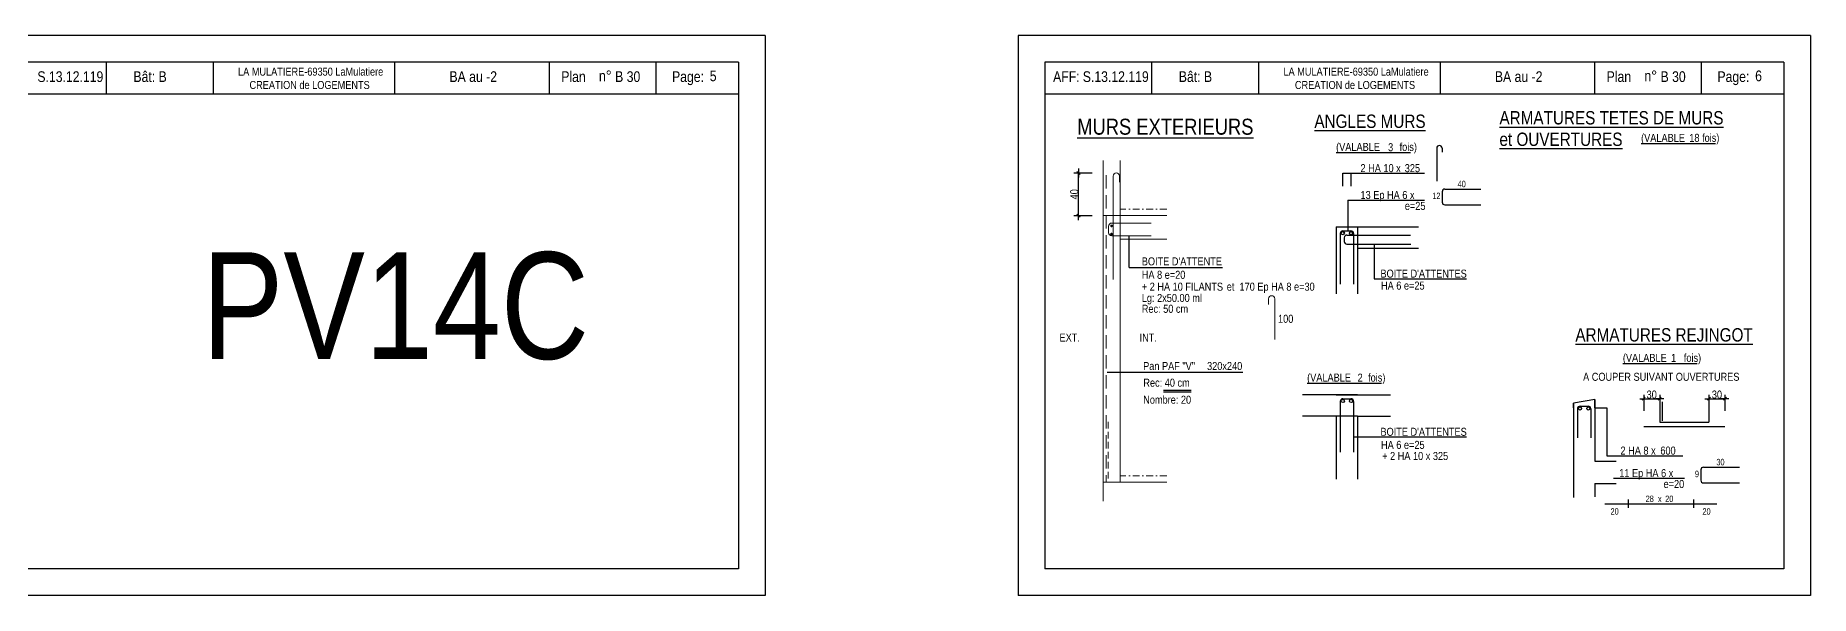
# Model space of a CAD drawing. Header units: metres. Extents: x -9927 to 45032, y -190416 to 12166.
# Drawn here: x 6648 to 9975, y -155203 to -154153 of the extents above; entities that cross this region are included whole.
import ezdxf
from ezdxf.enums import TextEntityAlignment as Align

# ---------------------------------------------------------------- set-up
doc = ezdxf.new("R2010")
doc.units = ezdxf.units.M
doc.header["$PDMODE"] = 65
doc.linetypes.add('CACHE2', pattern=[0.1875, 0.125, -0.0625])
doc.linetypes.add('TIRETPT2', pattern=[12.7, 6.35, -3.175, 0, -3.175])
for name, color, linetype in [('01_cote_gen', 4, 'Continuous'), ('01_fenetres', 171, 'Continuous'), ('01_linteaux', 3, 'Continuous'), ('01_sem', 42, 'Continuous'), ('01_texte', 230, 'Continuous'), ('AA_COTES', 2, 'Continuous')]:
    doc.layers.add(name, color=color, linetype=linetype)
doc.styles.add('STYLE2', font='ARIALN.TTF')
doc.dimstyles.new('JB25', dxfattribs={"dimscale": 0.1, "dimtxt": 150, "dimasz": 17, "dimexe": 0.1, "dimexo": 0.1, "dimgap": 0.09, "dimtad": 1, "dimdec": 1, "dimlfac": 0.5, "dimdsep": 46, "dimtxsty": 'STYLE2', "dimblk1": 'BOND_G', "dimblk2": 'BOND_D', "dimsah": 1, "dimcen": 1.5, "dimdle": 0.01, "dimse1": 1, "dimse2": 1, "dimclrd": 4, "dimclre": 2, "dimclrt": 5, "dimadec": 0, "dimazin": 0, "dimtfac": 2.333333, "dimtdec": 1, "dimtix": 1, "dimtmove": 2, "dimatfit": 3, "dimldrblk": 'BOND_G', "dimfxl": 1, "dimtolj": 1, "dimtzin": 0, "dimarcsym": 0})
doc.dimstyles.new('JB50', dxfattribs={"dimscale": 0.1, "dimtxt": 150, "dimasz": 15, "dimexe": 0.1, "dimexo": 0.1, "dimgap": 0.09, "dimtad": 1, "dimdec": 1, "dimdsep": 46, "dimtxsty": 'STYLE2', "dimblk1": 'BOND_G', "dimblk2": 'BOND_D', "dimsah": 1, "dimcen": 1.5, "dimdle": 0.01, "dimse1": 1, "dimse2": 1, "dimclrd": 4, "dimclre": 2, "dimclrt": 6, "dimazin": 2, "dimtfac": 2.333333, "dimtdec": 1, "dimtix": 1, "dimtmove": 2, "dimatfit": 3, "dimldrblk": 'BOND_G', "dimfxl": 1, "dimtolj": 1, "dimtzin": 0, "dimarcsym": 0})

# ---------------------------------------------------------------- blocks, each defined once
blk = doc.blocks.new('BOND_G')
at = {"layer": 'AA_COTES', "color": 0}
for p, q in [((5, 0), (-5, 0)), ((1.8, 1.8), (-1.8, -1.8)), ((0, -5), (0, 15))]:
    blk.add_line(p, q, dxfattribs=at)
blk = doc.blocks.new('BOND_D')
at = {"layer": 'AA_COTES', "color": 0}
for p, q in [((5, 0), (-5, 0)), ((-1.8, -1.8), (1.8, 1.8)), ((0, 5), (0, -15))]:
    blk.add_line(p, q, dxfattribs=at)
blk = doc.blocks.new('*D1448')
at = {"layer": '01_texte', "color": 4, "lineweight": -2, "transparency": 16777216}
blk.add_line((9786.4, -154833.9), (9813.4, -154833.9), dxfattribs=at)
at = {"layer": 'DEFPOINTS', "color": 0, "lineweight": 0, "transparency": 16777216}
for p in [(9814.9, -154833.9), (9784.9, -154847.5), (9814.9, -154847.5)]:
    blk.add_point(p, dxfattribs=at)
at = {"layer": '01_texte', "color": 4, "lineweight": -2, "transparency": 16777216, "xscale": 1.5, "yscale": 1.5, "zscale": 1.5, "rotation": 180}
blk.add_blockref('BOND_G', (9784.9, -154833.9), dxfattribs=at)
at = {"layer": '01_texte', "color": 4, "lineweight": -2, "transparency": 16777216, "xscale": 1.5, "yscale": 1.5, "zscale": 1.5}
blk.add_blockref('BOND_D', (9814.9, -154833.9), dxfattribs=at)
at = {"layer": '01_texte', "color": 6, "transparency": 16777216, "insert": (9799.9, -154826.2), "char_height": 15, "attachment_point": 5, "style": 'STYLE2'}
blk.add_mtext('\\A1;30', dxfattribs=at)
blk = doc.blocks.new('*D1445')
at = {"layer": '01_texte', "color": 4, "lineweight": -2, "transparency": 16777216}
blk.add_line((9664.1, -154833.9), (9691.1, -154833.9), dxfattribs=at)
at = {"layer": 'DEFPOINTS', "color": 0, "lineweight": 0, "transparency": 16777216}
for p in [(9692.6, -154833.9), (9662.6, -154859.5), (9692.6, -154859.5)]:
    blk.add_point(p, dxfattribs=at)
at = {"layer": '01_texte', "color": 4, "lineweight": -2, "transparency": 16777216, "xscale": 1.5, "yscale": 1.5, "zscale": 1.5, "rotation": 180}
blk.add_blockref('BOND_G', (9662.6, -154833.9), dxfattribs=at)
at = {"layer": '01_texte', "color": 4, "lineweight": -2, "transparency": 16777216, "xscale": 1.5, "yscale": 1.5, "zscale": 1.5}
blk.add_blockref('BOND_D', (9692.6, -154833.9), dxfattribs=at)
at = {"layer": '01_texte', "color": 6, "transparency": 16777216, "insert": (9677.6, -154826.2), "char_height": 15, "attachment_point": 5, "style": 'STYLE2'}
blk.add_mtext('\\A1;30', dxfattribs=at)
blk = doc.blocks.new('*D1446')
at = {"layer": '01_cote_gen', "color": 4, "lineweight": -2, "transparency": 16777216}
blk.add_line((8603, -154488.9), (8603, -154412.3), dxfattribs=at)
at = {"layer": 'DEFPOINTS', "color": 0, "lineweight": 0, "transparency": 16777216}
for p in [(8603, -154410.6), (8664.8, -154410.6), (8662, -154490.6)]:
    blk.add_point(p, dxfattribs=at)
at = {"layer": '01_cote_gen', "color": 4, "lineweight": -2, "transparency": 16777216, "xscale": 1.7, "yscale": 1.7, "zscale": 1.7}
for name, p, rotation in [('BOND_D', (8603, -154410.6), 90), ('BOND_G', (8603, -154490.6), 270)]:
    blk.add_blockref(name, p, dxfattribs=dict(at, rotation=rotation))
at = {"layer": '01_cote_gen', "color": 5, "lineweight": 0, "transparency": 16777216, "insert": (8595.3, -154450.6), "char_height": 15, "attachment_point": 5, "rotation": 90, "style": 'STYLE2'}
blk.add_mtext('\\A1;40', dxfattribs=at)

msp = doc.modelspace()

# ---------------------------------------------------------------- linework, layer by layer
at = {"layer": '01_cote_gen', "color": 2, "linetype": 'CACHE2', "lineweight": 0, "ltscale": 100}
msp.add_line((8658.61, -154877.15), (8658.61, -154990.55), dxfattribs=at)
at = {"layer": '01_fenetres', "ltscale": 30}
for p, q in [((7965.69, -154202.84), (6580.69, -154202.84)), ((6780.69, -154202.84), (6780.69, -154262.84)), ((6981.09, -154202.84), (6981.09, -154262.84)), ((7321.26, -154202.84), (7321.26, -154262.84)), ((7611.56, -154262.84), (7611.56, -154202.84)), ((7811.56, -154262.84), (7811.56, -154202.84)), ((7965.69, -154202.84), (7965.69, -155152.84)), ((8540.26, -154202.84), (8540.26, -155152.84)), ((8540.26, -154202.84), (8540.26, -155152.84)), ((8540.26, -154202.84), (8540.26, -155152.84)), ((9925.26, -154202.84), (8540.26, -154202.84)), ((8740.26, -154202.84), (8740.26, -154262.84)), ((8940.66, -154202.84), (8940.66, -154262.84)), ((9280.83, -154202.84), (9280.83, -154262.84)), ((9571.13, -154262.84), (9571.13, -154202.84)), ((9771.13, -154262.84), (9771.13, -154202.84)), ((9925.26, -154202.84), (9925.26, -155152.84)), ((7965.69, -154262.84), (6580.69, -154262.84)), ((9925.26, -154262.84), (8540.26, -154262.84)), ((7965.69, -155152.84), (6580.69, -155152.84)), ((9925.26, -155152.84), (8540.26, -155152.84))]:
    msp.add_line(p, q, dxfattribs=at)
at = {"layer": '01_linteaux', "linetype": 'Continuous'}
for p, q in [((9274.68, -154364.07), (9274.68, -154426.25)), ((9284.68, -154364.07), (9284.68, -154371.48)), ((9284.79, -154445.8), (9284.79, -154465.41)), ((9289.79, -154440.8), (9357.38, -154440.8)), ((9289.79, -154470.41), (9357.38, -154470.41)), ((9086.35, -154511.64), (9086.35, -154637.35)), ((9086.35, -154511.64), (9240.78, -154511.64)), ((9126.35, -154511.64), (9126.35, -154637.35)), ((9093.85, -154524.14), (9093.85, -154619.14)), ((9098.85, -154519.14), (9113.85, -154519.14)), ((9101.35, -154531.91), (9101.35, -154539.14)), ((9106.35, -154526.91), (9225.41, -154526.91)), ((9106.35, -154544.14), (9226.35, -154544.14)), ((9118.85, -154524.14), (9118.85, -154619.14)), ((9126.35, -154551.64), (9240.78, -154551.64)), ((9126.35, -154826.35), (9022.92, -154826.35)), ((9086.35, -154826.35), (9188.08, -154826.35)), ((9093.85, -154838.85), (9093.85, -154933.85)), ((9098.85, -154833.85), (9113.85, -154833.85)), ((9118.85, -154838.85), (9118.85, -154933.85)), ((9126.35, -154866.35), (9022.92, -154866.35)), ((9086.35, -154866.35), (9086.35, -154984.91)), ((9126.35, -154866.35), (9126.35, -154984.91)), ((9126.35, -154866.35), (9188.08, -154866.35))]:
    msp.add_line(p, q, dxfattribs=at)
for centre in [(9098.51, -154523.46), (9114.18, -154523.46), (9098.51, -154838.16), (9114.18, -154838.16)]:
    msp.add_circle(centre, 3, dxfattribs=at)
for centre, start, end in [((9279.68, -154364.07), 90, 180), ((9279.68, -154364.07), 0, 90), ((9289.79, -154445.8), 90, 180), ((9289.79, -154465.41), 180, 270), ((9098.85, -154524.14), 90, 180), ((9106.35, -154531.91), 90, 180), ((9106.35, -154539.14), 180, 270), ((9113.85, -154524.14), 0, 90), ((9098.85, -154838.85), 90, 180), ((9113.85, -154838.85), 0, 90)]:
    msp.add_arc(centre, 5, start, end, dxfattribs=at)
at = {"layer": '01_sem', "color": 2, "lineweight": 0, "ltscale": 7}
for p, q in [((8649.33, -154387.41), (8649.33, -155026.22)), ((8681.33, -154387.41), (8681.33, -154490.55)), ((8668, -154416.55), (8668, -154610.55)), ((8680, -154416.55), (8680, -154428.06)), ((8768.51, -154490.55), (8649.33, -154490.55)), ((8659.51, -154510.55), (8659.51, -154522.55)), ((8665.51, -154504.55), (8739.51, -154504.55)), ((8681.33, -154490.55), (8681.33, -154990.55)), ((8665.51, -154528.55), (8739.51, -154528.55)), ((8768.66, -154534.56), (8681.48, -154534.56)), ((8959.33, -154646.72), (8959.33, -154657.05)), ((8971.33, -154646.72), (8971.33, -154722.88)), ((8768.51, -154990.55), (8649.33, -154990.55))]:
    msp.add_line(p, q, dxfattribs=at)
at = {"layer": '01_sem', "color": 5, "linetype": 'CACHE2', "lineweight": 0, "ltscale": 200}
msp.add_line((8655.33, -154414.55), (8655.33, -154990.55), dxfattribs=at)
at = {"layer": '01_sem', "color": 2, "linetype": 'TIRETPT2', "lineweight": 0, "ltscale": 2}
for p, q in [((8768.51, -154478.55), (8681.33, -154478.55)), ((8768.51, -154978.55), (8681.33, -154978.55))]:
    msp.add_line(p, q, dxfattribs=at)
at = {"layer": '01_sem', "color": 2, "lineweight": 0, "ltscale": 7, "const_width": 2.5, "flags": 128}
for points in [[(8663.78, -154509.88, 1), (8666.28, -154509.88, 1)], [(8663.71, -154525.21, 1), (8666.21, -154525.21, 1)]]:
    msp.add_lwpolyline(points, format="xyb", close=True, dxfattribs=at)
at = {"layer": '01_sem', "color": 2, "lineweight": 0, "ltscale": 7}
for centre, start, end in [((8674, -154416.55), 90, 180), ((8674, -154416.55), 0, 90), ((8665.51, -154510.55), 90, 180), ((8665.51, -154522.55), 180, 270), ((8965.33, -154646.72), 90, 180), ((8965.33, -154646.72), 0, 90)]:
    msp.add_arc(centre, 6, start, end, dxfattribs=at)
at = {"layer": '01_texte', "ltscale": 30}
for p, q in [((8015.69, -154152.84), (6530.69, -154152.84)), ((8015.69, -154152.84), (8015.69, -155202.84)), ((8490.26, -154152.84), (8490.26, -155202.84)), ((9975.26, -154152.84), (8490.26, -154152.84)), ((9975.26, -154152.84), (9975.26, -155202.84)), ((8015.69, -155202.84), (6530.69, -155202.84)), ((9975.26, -155202.84), (8490.26, -155202.84))]:
    msp.add_line(p, q, dxfattribs=at)
at = {"layer": '01_texte'}
for p, q in [((9098.63, -154435.14), (9098.63, -154411.09)), ((9098.63, -154411.09), (9251.6, -154411.09)), ((9114.04, -154435.14), (9114.04, -154411.09)), ((9108.22, -154461.4), (9251.6, -154461.4)), ((9108.22, -154461.4), (9108.22, -154519.14)), ((8698.08, -154587.72), (8698.08, -154528.55)), ((9157.07, -154544.14), (9157.07, -154608.83)), ((8698.08, -154587.72), (8872.87, -154587.72)), ((9157.07, -154608.83), (9330.17, -154608.83)), ((8656.88, -154784.18), (8911.4, -154784.18)), ((8814.1, -154818.36), (8762.34, -154818.36)), ((8814.1, -154821.67), (8762.34, -154821.67)), ((9570.93, -154835.22), (9530.93, -154842.19)), ((9530.93, -154841.91), (9530.93, -155019.12)), ((9530.93, -154851.03), (9530.93, -154841.91)), ((9570.93, -154835.22), (9570.93, -154950.79)), ((9570.93, -154851.03), (9570.93, -154835.22)), ((9697.8, -154875.54), (9697.8, -154839.85)), ((9538.43, -154852.93), (9538.43, -154906.92)), ((9543.43, -154847.93), (9558.43, -154847.93)), ((9563.43, -154852.93), (9563.43, -154906.92)), ((9570.93, -154851.03), (9593.54, -154851.03)), ((9593.54, -154851.03), (9593.54, -154940.66)), ((9692.57, -154847.54), (9692.57, -154877.96)), ((9692.57, -154877.96), (9784.89, -154877.96)), ((9784.89, -154847.54), (9784.89, -154877.96)), ((9118.85, -154905.41), (9330.17, -154905.41)), ((9662.57, -154885.91), (9814.89, -154885.91)), ((9593.54, -154940.66), (9735.73, -154940.66)), ((9570.93, -154950.79), (9610.92, -154950.79)), ((9769.78, -154967.24), (9769.78, -154986.85)), ((9774.78, -154962.24), (9842.37, -154962.24)), ((9570.93, -154992.79), (9610.92, -154992.79)), ((9570.93, -154992.79), (9570.93, -155017.56)), ((9606.13, -154982.84), (9739.35, -154982.84)), ((9774.78, -154991.85), (9842.37, -154991.85)), ((9589.83, -155030.78), (9799.46, -155030.78)), ((9633.65, -155022.65), (9633.65, -155038.59)), ((9755.64, -155022.65), (9755.64, -155038.59))]:
    msp.add_line(p, q, dxfattribs=at)
for centre in [(9543.09, -154852.25), (9558.76, -154852.25)]:
    msp.add_circle(centre, 3, dxfattribs=at)
for centre, start, end in [((9543.43, -154852.93), 90, 180), ((9558.43, -154852.93), 0, 90), ((9774.78, -154967.24), 90, 180), ((9774.78, -154986.85), 180, 270)]:
    msp.add_arc(centre, 5, start, end, dxfattribs=at)
msp.add_solid([(9697.8, -154875.54), (9697.8, -154839.85), (9703.63, -154840), (9697.8, -154875.54)], dxfattribs=at)

# ---------------------------------------------------------------- texts
at = {"layer": '01_texte', "style": 'STYLE2'}
for s, height, p in [('LA MULATIERE-69350 LaMulatiere', 15, (7027.78, -154228.12)), ('LA MULATIERE-69350 LaMulatiere', 15, (8987.35, -154228.12)), ('S.13.12.119', 20, (6651.65, -154239.99)), ('Bât: B', 20, (6831.63, -154239.99)), ('CREATION de LOGEMENTS', 15, (7049.26, -154253.12)), ('BA au -2', 20, (7424.08, -154239.99)), ('Plan', 20, (7633.6, -154239.99)), ('n%%D', 20, (7704.29, -154238.55)), ('B 30', 20, (7734.63, -154239.99)), ('Page:', 20, (7841.27, -154239.99)), ('5', 20, (7911.96, -154238.55)), ('AFF:', 20, (8555.56, -154239.99)), ('S.13.12.119', 20, (8611.22, -154239.99)), ('Bât: B', 20, (8791.2, -154239.99)), ('CREATION de LOGEMENTS', 15, (9008.83, -154253.12)), ('BA au -2', 20, (9383.65, -154239.99)), ('Plan', 20, (9593.17, -154239.99)), ('n%%D', 20, (9663.86, -154238.55)), ('B 30', 20, (9694.2, -154239.99)), ('Page:', 20, (9800.84, -154239.99)), ('6', 20, (9871.53, -154238.55)), ('%%UMURS EXTERIEURS', 30, (8600.84, -154338.86)), ('%%UANGLES MURS', 25, (9045.3, -154326.13)), ('%%UARMATURES TETES DE MURS', 25, (9392.2, -154319.61)), ('%%Uet OUVERTURES', 25, (9392.2, -154359.93)), ('%%U(VALABLE            ', 15, (9657.75, -154352.3)), ('18', 15, (9748.04, -154352.3)), ('fois)', 15, (9772, -154352.3)), ('%%U(VALABLE            ', 15, (9086.06, -154369.29)), ('3', 15, (9183.49, -154369.87)), (' fois)', 15, (9200.31, -154369.29)), ('2 HA 10 x', 15, (9131.79, -154409.07)), ('325', 15, (9214.69, -154409.07)), ('13 Ep HA 6 x', 15, (9131.79, -154459.37)), ('40', 12, (9313.85, -154437.25)), ('e=25', 15, (9214.85, -154479.85)), ('12', 12, (9266.34, -154459.46)), ('PV14C', 200, (6960, -154759.25)), ("BOITE D'ATTENTE", 15, (8721.8, -154583.85)), ('HA 8 e=20', 15, (8721.8, -154609)), ('+ 2 HA 10 FILANTS', 15, (8721.8, -154631.3)), ('Lg: 2x50.00 ml', 15, (8721.8, -154652.43)), ('et  170 Ep HA 8 e=30', 15, (8881.08, -154631.3)), ('Rec: 50 cm', 15, (8721.8, -154672.72)), ('100', 15, (8977.2, -154691.47)), ('EXT.', 15, (8567.59, -154726.72)), ('INT.', 15, (8717.66, -154726.72)), ('%%UARMATURES REJINGOT', 25, (9534.53, -154726.61)), (' Pan PAF "V"  ', 15, (8719.56, -154780.06)), ('320x240', 15, (8844.18, -154780.06)), ('%%U(VALABLE            ', 15, (9623.58, -154764.74)), ('1', 15, (9713.87, -154764.74)), ('fois)', 15, (9737.83, -154764.74)), ('Rec: 40 cm', 15, (8724.76, -154811.34)), ('%%U(VALABLE            ', 15, (9031.75, -154801.76)), ('2', 15, (9126.31, -154801.91)), ('fois)', 15, (9146, -154801.76)), ('A COUPER SUIVANT OUVERTURES', 15, (9549.02, -154800.23)), ('Nombre: 20', 15, (8724.49, -154843.25)), ('2 HA 8 x', 15, (9619.12, -154938.63)), ('600', 15, (9693.84, -154938.63)), ('11 Ep HA 6 x', 15, (9616.78, -154980.81)), ('9', 12, (9758.61, -154980.89)), ('30', 12, (9798.84, -154958.69)), ('e=20', 15, (9699.84, -155001.29)), ('20', 12, (9600.45, -155051.2)), ('x ', 12, (9689.32, -155027.55)), ('20', 12, (9702.87, -155027.55)), ('20', 12, (9772.74, -155051.2))]:
    msp.add_text(s, height=height, dxfattribs=at).set_placement(p)
for s, height, p in [("BOITE D'ATTENTES", 15, (9330.94, -154606.81)), ('HA 6 e=25', 15, (9251.87, -154629.28)), ("BOITE D'ATTENTES", 15, (9330.94, -154903.38)), ('HA 6 e=25', 15, (9251.87, -154927.93)), ('+ 2 HA 10 x 325', 15, (9296.08, -154948.7)), ('28', 12, (9681.58, -155027.55))]:
    msp.add_text(s, height=height, dxfattribs=at).set_placement(p, align=Align.RIGHT)

# ---------------------------------------------------------------- dimensions: what is measured, and where the dimension line sits
at = {"layer": '01_cote_gen', "lineweight": 0}
dim = msp.add_linear_dim(base=(8602.99, -154410.56), p1=(8661.99, -154490.55), p2=(8664.76, -154410.56), angle=90, dimstyle='JB25', dxfattribs=at)
dim.commit()
dim.dimension.update_dxf_attribs({"geometry": '*D1446', "text_midpoint": (8595.32, -154450.56)})
at = {"layer": '01_texte'}
for base, p1, p2, picture, middle in [((9692.57, -154833.87), (9662.57, -154859.45), (9692.57, -154859.45), '*D1445', (9677.57, -154826.21)), ((9814.89, -154833.87), (9784.89, -154847.54), (9814.89, -154847.54), '*D1448', (9799.89, -154826.21))]:
    dim = msp.add_linear_dim(base=base, p1=p1, p2=p2, dimstyle='JB50', dxfattribs=at)
    dim.commit()
    dim.dimension.update_dxf_attribs({"geometry": picture, "text_midpoint": middle})

doc.saveas('drawing.dxf')
